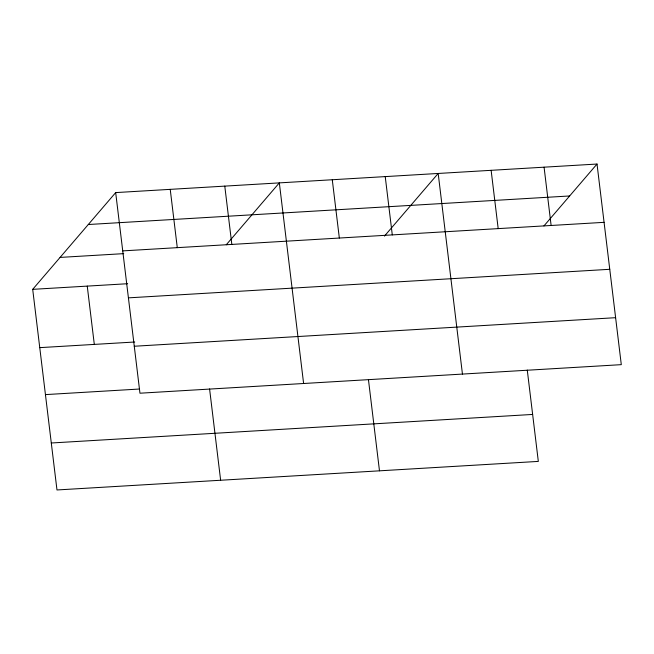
<?xml version="1.0" encoding="UTF-8"?>
<svg xmlns="http://www.w3.org/2000/svg" width="654" height="654" viewBox="0 0 654 654"><rect width="100%" height="100%" fill="white"/><g stroke="black" fill="none" stroke-linecap="round" stroke-linejoin="round"><path stroke-width="0.98" d="M527.271 370.082L538.324 461.405L56.98 489.96L32.7 289.346L115.676 192.595L597.02 164.04L621.3 364.654L139.956 393.209L115.676 192.595M226.251 244.784L279.332 182.883L303.611 383.506M384.462 236.094L438.18 173.465L462.452 374.08M543.94 225.941L597.02 164.04M88.29 224.518L569.642 195.963M122.731 250.891L604.075 222.335M60.078 257.414L123.729 253.638M32.7 289.346L127.661 283.713M128.413 297.856L609.757 269.301M39.755 347.642L134.716 342.009M134.266 346.244L615.618 317.689M45.437 394.607L139.392 389.032M51.29 442.995L532.642 414.44M544.071 167.179L551.126 225.475M491.129 170.318L498.184 228.622M385.231 176.605L392.286 234.9M368.431 379.508L379.483 470.831M332.281 179.744L339.336 238.04M224.78 186.12L231.835 244.416M209.582 388.934L220.635 480.249M170.228 189.358L177.283 247.653M87.252 286.109L94.307 344.405"/></g></svg>
